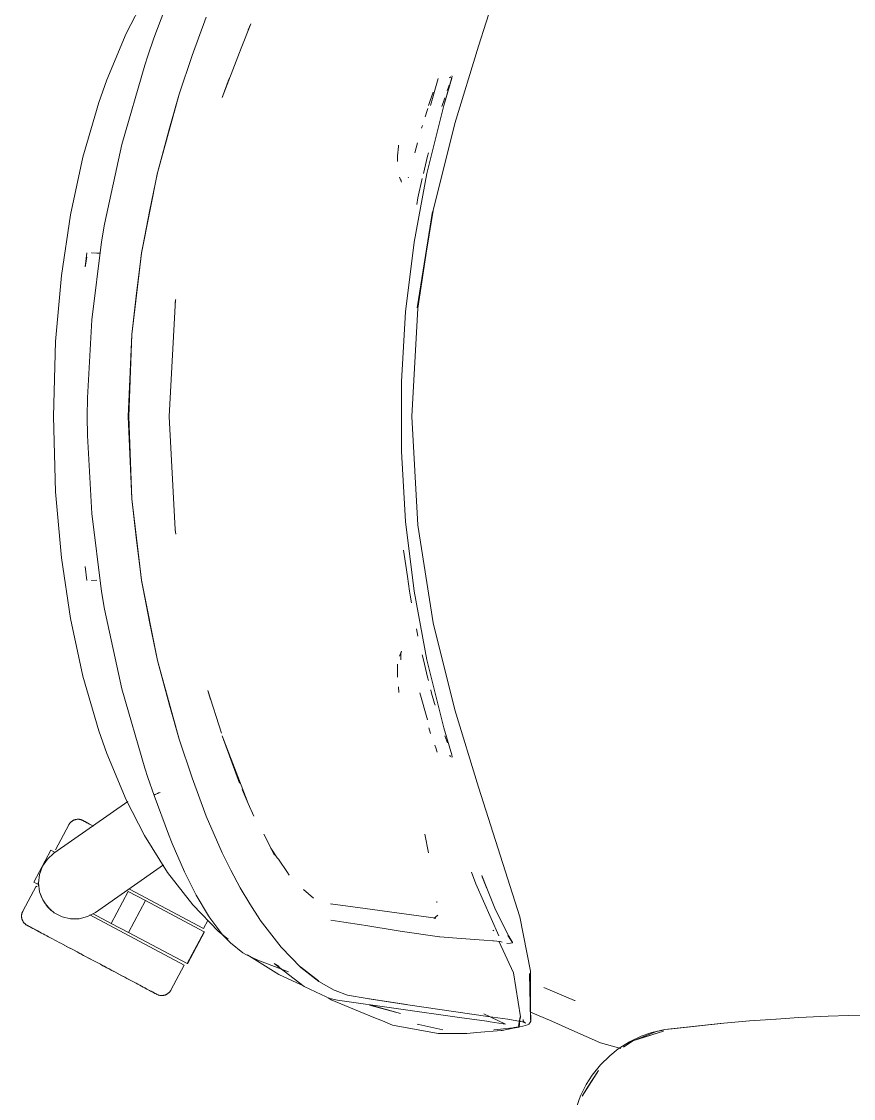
# Model space of a CAD drawing. Header units: millimetres. Extents: x 155927 to 295199, y -4084 to 97293.
# Drawn here: x 185115.8 to 185438.1, y 33284.3 to 33701.4 of the extents above; entities that cross this region are included whole.
import ezdxf

# ---------------------------------------------------------------- set-up
doc = ezdxf.new("R2010")
doc.units = ezdxf.units.MM
doc.header["$MEASUREMENT"] = 0
doc.layers.add('G-IMPT', color=8, linetype='CONTINUOUS', lineweight=9)
doc.layers.add('I-FURN', color=8, linetype='CONTINUOUS', lineweight=9)

msp = doc.modelspace()

# ---------------------------------------------------------------- linework, layer by layer
at = {"layer": 'G-IMPT'}
for p, q in [((185292.78, 33691.94), (185308.77, 33742.18)), ((185156.3, 33696.82), (185163.4, 33710.6)), ((185167.11, 33695.03), (185172.72, 33710.1)), ((185181.88, 33688.25), (185187.34, 33703.13)), ((185200.85, 33691.17), (185204.57, 33700.5)), ((185204.57, 33700.5), (185203.58, 33698.25)), ((185148.79, 33678.85), (185156.3, 33696.82)), ((185167.11, 33695.03), (185164.77, 33688.21)), ((185200.19, 33689.44), (185200.85, 33691.17)), ((185283.59, 33661.96), (185292.78, 33691.94)), ((185163.58, 33684.6), (185164.77, 33688.21)), ((185181.88, 33688.25), (185176.88, 33673.33)), ((185193.47, 33672), (185200.19, 33689.44)), ((185163.58, 33684.6), (185154.64, 33653.77)), ((185148.79, 33678.85), (185145.71, 33670.12)), ((185193.47, 33672), (185196.2, 33679.43)), ((185274.17, 33668.91), (185277.21, 33679.34)), ((185279.36, 33668.92), (185282.63, 33680.14)), ((185279.36, 33668.92), (185282.48, 33679.74)), ((185279.36, 33668.92), (185282.43, 33679.45)), ((185281.54, 33679.6), (185282.15, 33679.98)), ((185281.54, 33679.6), (185281.75, 33679.75)), ((185282.43, 33679.45), (185282.48, 33679.74)), ((185282.63, 33680.14), (185282.5, 33680.38)), ((185275.29, 33674.09), (185274.53, 33671.93)), ((185280.74, 33674.69), (185281.09, 33675.66)), ((185281.09, 33675.66), (185281.49, 33676.73)), ((185145.71, 33670.12), (185139.54, 33648.87)), ((185168.49, 33642.84), (185176.88, 33673.33)), ((185168.49, 33642.84), (185176.92, 33673.25)), ((185173.15, 33660.08), (185176.92, 33673.25)), ((185274.28, 33671.21), (185273.51, 33668.91)), ((185274.28, 33671.21), (185274.53, 33671.93)), ((185278.74, 33668.91), (185279.47, 33671.14)), ((185279.76, 33671.94), (185279.47, 33671.14)), ((185272.88, 33666.99), (185272.1, 33664.5)), ((185272.82, 33642.6), (185279.36, 33668.92)), ((185273.13, 33667.77), (185272.88, 33666.99)), ((185278.74, 33668.91), (185278.59, 33668.46)), ((185271.1, 33661.2), (185270.77, 33660.08)), ((185283.59, 33661.96), (185275.28, 33628.28)), ((185173.15, 33660.08), (185168.49, 33642.84)), ((185147.97, 33622.98), (185154.64, 33653.77)), ((185261.5, 33649.35), (185261.77, 33653.06)), ((185261.77, 33653.06), (185261.81, 33653.54)), ((185269.19, 33654.41), (185268.2, 33650.55)), ((185269.19, 33654.41), (185268.8, 33652.89)), ((185139.54, 33648.87), (185134.73, 33626.51)), ((185261.5, 33649.35), (185261.4, 33647.98)), ((185271.5, 33642.58), (185273.05, 33649.33)), ((185273.05, 33649.33), (185273.39, 33650.62)), ((185261.39, 33647.28), (185261.4, 33647.98)), ((185162.32, 33611.71), (185168.53, 33642.95)), ((185168.53, 33642.95), (185162.32, 33611.79)), ((185168.49, 33642.84), (185165.42, 33627.81)), ((185262.93, 33639.19), (185262.24, 33641.14)), ((185265.6, 33640.87), (185265.73, 33641.2)), ((185265.63, 33640.87), (185265.73, 33641.2)), ((185272.82, 33642.6), (185267.89, 33615.93)), ((185269.34, 33633.19), (185271.04, 33640.61)), ((185262.93, 33639.19), (185262.71, 33640.24)), ((185268.87, 33630.55), (185269.34, 33633.19)), ((185162.32, 33611.71), (185165.42, 33627.81)), ((185275.28, 33628.28), (185269.02, 33590.54)), ((185269.02, 33590.54), (185275.02, 33627.9)), ((185269.28, 33590.37), (185275.02, 33627.9)), ((185131.23, 33603.09), (185134.73, 33626.51)), ((185146.78, 33616.06), (185147.97, 33622.98)), ((185142.97, 33585.89), (185146.78, 33616.06)), ((185267.89, 33615.93), (185264.59, 33589.01)), ((185141.14, 33611.79), (185140.49, 33606.38)), ((185142.9, 33611.82), (185144.99, 33611.75)), ((185142.9, 33611.82), (185143.01, 33611.82)), ((185146.23, 33611.71), (185144.99, 33611.75)), ((185158.5, 33580.2), (185162.32, 33611.79)), ((185158.53, 33580.16), (185162.32, 33611.71)), ((185160.38, 33596.23), (185162.32, 33611.71)), ((185141.06, 33610.15), (185140.49, 33606.38)), ((185128.97, 33577.52), (185131.23, 33603.09)), ((185160.38, 33596.23), (185158.53, 33580.16)), ((185172.99, 33548.38), (185175.49, 33593.72)), ((185175.49, 33593.72), (185175.26, 33592.11)), ((185175.26, 33592.11), (185175.49, 33593.41)), ((185175.54, 33593.66), (185175.49, 33593.41)), ((185269.28, 33590.37), (185266.93, 33548.38)), ((185262.94, 33561.94), (185264.59, 33589.01)), ((185141.36, 33555.69), (185142.97, 33585.89)), ((185157.16, 33548.38), (185158.5, 33580.2)), ((185158.53, 33580.16), (185157.39, 33548.38)), ((185158.53, 33580.16), (185157.86, 33565.26)), ((185128.12, 33548.38), (185128.97, 33577.52)), ((185157.86, 33565.26), (185157.39, 33548.38)), ((185262.94, 33534.82), (185262.94, 33561.94)), ((185141.36, 33555.69), (185141.26, 33548.38)), ((185128.97, 33519.24), (185128.12, 33548.38)), ((185141.36, 33541.07), (185141.26, 33548.38)), ((185158.5, 33516.56), (185157.16, 33548.38)), ((185157.86, 33531.5), (185157.39, 33548.38)), ((185158.53, 33516.6), (185157.39, 33548.38)), ((185172.93, 33548.38), (185175.26, 33504.65)), ((185172.99, 33548.38), (185175.26, 33504.65)), ((185269.28, 33506.39), (185266.93, 33548.38)), ((185141.36, 33541.07), (185142.97, 33510.86)), ((185262.94, 33534.82), (185264.59, 33507.75)), ((185157.86, 33531.5), (185158.53, 33516.6)), ((185131.23, 33493.67), (185128.97, 33519.24)), ((185158.5, 33516.56), (185162.32, 33484.97)), ((185158.53, 33516.6), (185162.32, 33485.05)), ((185158.53, 33516.6), (185160.38, 33500.52)), ((185142.97, 33510.86), (185146.78, 33480.69)), ((185267.89, 33480.83), (185264.59, 33507.75)), ((185175.26, 33504.65), (185175.52, 33502.87)), ((185175.26, 33504.65), (185175.49, 33503.35)), ((185175.54, 33503.1), (185175.49, 33503.35)), ((185275.28, 33468.48), (185269.28, 33506.39)), ((185162.32, 33485.05), (185160.38, 33500.52)), ((185263.97, 33494.98), (185263.79, 33496.64)), ((185265.26, 33486.46), (185263.97, 33494.98)), ((185134.73, 33470.25), (185131.23, 33493.67)), ((185141.14, 33484.96), (185140.49, 33490.38)), ((185265.26, 33486.46), (185266.12, 33480.83)), ((185144.99, 33485.01), (185142.9, 33484.93)), ((185142.9, 33484.93), (185143.01, 33484.93)), ((185168.49, 33453.92), (185162.32, 33485.05)), ((185162.32, 33485.05), (185165.42, 33468.94)), ((185168.49, 33453.92), (185162.32, 33484.97)), ((185146.78, 33480.69), (185147.97, 33473.77)), ((185266.12, 33480.83), (185266.36, 33479.2)), ((185266.92, 33476.3), (185266.36, 33479.2)), ((185272.82, 33454.16), (185267.89, 33480.83)), ((185154.64, 33442.98), (185147.97, 33473.77)), ((185139.54, 33447.88), (185134.73, 33470.25)), ((185168.49, 33453.92), (185165.42, 33468.94)), ((185268.84, 33466.2), (185269.38, 33463.38)), ((185275.28, 33468.48), (185283.59, 33434.79)), ((185262.93, 33457.57), (185262.24, 33455.62)), ((185262.71, 33456.52), (185262.93, 33457.57)), ((185173.15, 33436.67), (185168.49, 33453.92)), ((185168.49, 33453.92), (185176.88, 33423.42)), ((185168.49, 33453.92), (185176.92, 33423.51)), ((185262.67, 33454.35), (185262.68, 33454.21)), ((185262.71, 33456.52), (185262.68, 33454.21)), ((185271.04, 33456.15), (185271.5, 33454.18)), ((185273.05, 33447.42), (185271.5, 33454.18)), ((185272.82, 33454.16), (185279.36, 33427.84)), ((185261.39, 33452.51), (185261.48, 33447.45)), ((185261.39, 33452.51), (185261.4, 33449.73)), ((185261.48, 33447.45), (185261.4, 33449.73)), ((185145.71, 33426.64), (185139.54, 33447.88)), ((185273.05, 33447.42), (185273.39, 33446.13)), ((185154.64, 33442.98), (185163.58, 33412.16)), ((185187.94, 33442.24), (185189.02, 33438.8)), ((185187.94, 33442.24), (185193.2, 33425.75)), ((185261.79, 33443.66), (185262.01, 33441.57)), ((185273.08, 33430.94), (185270.15, 33441.41)), ((185274.35, 33442.41), (185274.3, 33442.58)), ((185274.67, 33441.27), (185274.35, 33442.41)), ((185274.67, 33441.27), (185275.78, 33437.27)), ((185173.15, 33436.67), (185176.92, 33423.51)), ((185275.78, 33437.27), (185275.99, 33436.58)), ((185292.78, 33404.82), (185283.59, 33434.79)), ((185273.52, 33427.85), (185274.25, 33425.64)), ((185279.36, 33427.84), (185282.44, 33417.41)), ((185145.71, 33426.64), (185148.79, 33417.91)), ((185176.88, 33423.42), (185181.88, 33408.51)), ((185193.47, 33424.76), (185200.29, 33406.36)), ((185193.47, 33424.76), (185200.19, 33407.31)), ((185280.52, 33422.64), (185279.78, 33424.74)), ((185276.24, 33420.09), (185275.86, 33421.1)), ((185276.24, 33420.09), (185276.85, 33418.43)), ((185280.52, 33422.64), (185280.77, 33421.98)), ((185148.79, 33417.91), (185156.3, 33399.93)), ((185281.54, 33417.16), (185281.75, 33417.01)), ((185281.54, 33417.16), (185282.15, 33416.77)), ((185282.5, 33417.14), (185282.44, 33417.41)), ((185282.58, 33416.85), (185282.5, 33417.14)), ((185282.55, 33416.39), (185282.63, 33416.62)), ((185282.63, 33416.62), (185282.58, 33416.85)), ((185163.58, 33412.16), (185164.77, 33408.55)), ((185167.18, 33401.62), (185164.77, 33408.55)), ((185187.34, 33393.63), (185181.88, 33408.51)), ((185200.19, 33407.31), (185200.85, 33405.59)), ((185168.41, 33402.4), (185169.47, 33402.83)), ((185168.41, 33402.4), (185168.87, 33402.6)), ((185169.47, 33402.83), (185168.87, 33402.6)), ((185203.58, 33398.51), (185200.85, 33405.59)), ((185203.58, 33398.51), (185201.27, 33403.95)), ((185292.78, 33404.82), (185308.77, 33354.58)), ((185163.4, 33386.16), (185156.3, 33399.93)), ((185167.14, 33401.62), (185167.18, 33401.75)), ((185172.72, 33386.66), (185167.14, 33401.62)), ((185167.18, 33401.75), (185167.58, 33402.02)), ((185167.18, 33401.75), (185167.19, 33401.8)), ((185167.18, 33401.75), (185167.18, 33401.62)), ((185167.58, 33402.02), (185167.19, 33401.8)), ((185168.41, 33402.4), (185167.58, 33402.02)), ((185167.76, 33402.12), (185167.58, 33402.02)), ((185168.41, 33402.4), (185167.76, 33402.12)), ((185205.77, 33393.66), (185203.58, 33398.51)), ((185187.34, 33393.63), (185193.52, 33379.4)), ((185172.37, 33371.86), (185163.4, 33386.16)), ((185174.19, 33382.97), (185172.72, 33386.66)), ((185209.64, 33386.61), (185213.83, 33378.51)), ((185272.06, 33386.71), (185273.47, 33379.45)), ((185178.97, 33372.02), (185174.19, 33382.97)), ((185196.91, 33372.67), (185193.52, 33379.4)), ((185212.33, 33381.28), (185214.88, 33377.53)), ((185212.33, 33381.28), (185213.83, 33378.51)), ((185214.88, 33377.53), (185215.28, 33376.95)), ((185215.28, 33376.95), (185218.77, 33371.82)), ((185172.37, 33371.86), (185182.18, 33359.26)), ((185179.19, 33371.57), (185178.97, 33372.02)), ((185178.97, 33372.02), (185183.49, 33362.96)), ((185178.97, 33372.02), (185183.19, 33363.56)), ((185179.19, 33371.57), (185183.49, 33362.96)), ((185196.91, 33372.67), (185200.48, 33365.88)), ((185218.77, 33371.82), (185219.52, 33370.71)), ((185290.05, 33371.98), (185291.79, 33367.4)), ((185296.09, 33365.76), (185294.07, 33370.66)), ((185294.07, 33370.66), (185296.09, 33365.56)), ((185296.09, 33365.56), (185294.3, 33370.09)), ((185204.25, 33359.65), (185200.48, 33365.88)), ((185225.05, 33365.18), (185228.95, 33361.85)), ((185291.79, 33367.4), (185300.71, 33347.24)), ((185299.34, 33357.29), (185296.09, 33365.76)), ((185183.49, 33362.96), (185183.19, 33363.56)), ((185183.49, 33362.96), (185188.23, 33354.97)), ((185192.13, 33348.97), (185182.18, 33359.26)), ((185204.25, 33359.65), (185208.13, 33353.56)), ((185248.9, 33357.91), (185235.54, 33359.68)), ((185235.54, 33359.68), (185236.02, 33359.54)), ((185248.9, 33357.91), (185276.23, 33354.17)), ((185276.73, 33360.23), (185276.69, 33360.58)), ((185299.34, 33357.29), (185304.62, 33347.18)), ((185189.09, 33353.68), (185188.23, 33354.97)), ((185193.8, 33347.55), (185189.09, 33353.68)), ((185208.3, 33353.3), (185208.13, 33353.56)), ((185216.32, 33342.86), (185208.3, 33353.3)), ((185240.71, 33352.55), (185235.64, 33353.3)), ((185240.71, 33352.55), (185247.55, 33351.49)), ((185277.09, 33355.28), (185275.53, 33354.04)), ((185275.74, 33354.08), (185275.97, 33354.12)), ((185276.23, 33354.17), (185275.97, 33354.12)), ((185308.77, 33354.58), (185312.96, 33333.62)), ((185195.81, 33345.97), (185192.13, 33348.97)), ((185247.55, 33351.49), (185249.21, 33351.23)), ((185260.98, 33349.36), (185249.21, 33351.23)), ((185262.53, 33349.11), (185260.98, 33349.36)), ((185277.75, 33346.9), (185262.53, 33349.11)), ((185298.34, 33349.41), (185298.77, 33349.14)), ((185193.8, 33347.55), (185196.7, 33344.52)), ((185201.56, 33340.66), (185196.7, 33344.52)), ((185277.75, 33346.9), (185277.83, 33346.89)), ((185277.83, 33346.89), (185286.07, 33346.28)), ((185294.91, 33345.64), (185286.07, 33346.28)), ((185294.91, 33345.64), (185298.32, 33345.39)), ((185298.69, 33345.35), (185298.32, 33345.39)), ((185298.69, 33345.35), (185301.15, 33345.06)), ((185306.33, 33332.92), (185300.75, 33345.21)), ((185301.15, 33345.06), (185301.22, 33345.04)), ((185301.99, 33344.76), (185301.22, 33345.04)), ((185303.73, 33344.29), (185305.25, 33344.45)), ((185305.97, 33344.73), (185304.13, 33347.43)), ((185305.97, 33344.73), (185304.62, 33347.18)), ((185305.25, 33344.45), (185305.94, 33344.6)), ((185305.94, 33344.6), (185305.97, 33344.73)), ((185305.97, 33344.73), (185306, 33344.9)), ((185202.7, 33340.05), (185201.56, 33340.66)), ((185202.7, 33340.05), (185205.14, 33338.87)), ((185224.05, 33334.96), (185216.32, 33342.86)), ((185204.06, 33339.35), (185203.29, 33339.85)), ((185204.06, 33339.35), (185215.5, 33332.23)), ((185205.14, 33338.87), (185207.36, 33337.8)), ((185219.27, 33333.29), (185207.36, 33337.8)), ((185213.62, 33336.52), (185225.27, 33327.61)), ((185213.62, 33336.52), (185215.57, 33335.41)), ((185215.5, 33332.23), (185224.13, 33328.25)), ((185230.79, 33329.87), (185223.84, 33335.27)), ((185223.84, 33335.27), (185227.42, 33332.46)), ((185224.05, 33334.96), (185231.02, 33329.54)), ((185230.79, 33329.87), (185227.42, 33332.46)), ((185306.33, 33332.92), (185309.05, 33315.87)), ((185312.52, 33332.73), (185313.11, 33314.29)), ((185312.52, 33332.73), (185313.01, 33314.75)), ((185312.96, 33333.62), (185313.01, 33314.75)), ((185225.27, 33327.61), (185231.84, 33324.54)), ((185231.02, 33329.54), (185236.85, 33326.26)), ((185231.84, 33324.54), (185235.21, 33322.97)), ((185234.59, 33323.26), (185235.76, 33322.49)), ((185237.28, 33326.04), (185236.85, 33326.26)), ((185237.28, 33326.04), (185242.07, 33324.29)), ((185242.07, 33324.29), (185249.74, 33322.99)), ((185318.1, 33327.19), (185329.96, 33322.27)), ((185238.2, 33322.33), (185235.21, 33322.97)), ((185235.76, 33322.49), (185252.22, 33315.69)), ((185285.41, 33315.65), (185238.2, 33322.33)), ((185264.9, 33320.69), (185249.74, 33322.99)), ((185264.9, 33320.69), (185250.32, 33322.92)), ((185265.5, 33320.6), (185250.32, 33322.92)), ((185262.62, 33317.2), (185250.63, 33320.45)), ((185262.62, 33317.2), (185250.73, 33320.56)), ((185265.5, 33320.6), (185296.38, 33316.04)), ((185330.23, 33322.16), (185329.96, 33322.27)), ((185252.22, 33315.69), (185255.58, 33314.3)), ((185285.41, 33315.65), (185296.08, 33314.21)), ((185294.83, 33317.02), (185303.26, 33313.02)), ((185296.38, 33316.04), (185304.23, 33314.93)), ((185310.5, 33313.82), (185304.23, 33314.93)), ((185308.36, 33312.29), (185309.05, 33315.87)), ((185308.36, 33312.29), (185308.98, 33315.84)), ((185308.98, 33315.84), (185308.6, 33311.88)), ((185313.13, 33314.17), (185312.94, 33315.04)), ((185312.94, 33315.04), (185312.97, 33314.93)), ((185313.01, 33314.75), (185312.97, 33314.93)), ((185321.17, 33314.16), (185313, 33317.73)), ((185408.08, 33315.03), (185397.79, 33314.3)), ((185406.04, 33314.89), (185407.94, 33314.98)), ((185408.08, 33315.03), (185416.95, 33315.59)), ((185428.26, 33316.13), (185416.95, 33315.59)), ((185428.26, 33316.13), (185436.14, 33316.42)), ((185448.44, 33316.72), (185436.14, 33316.42)), ((185259.44, 33312.71), (185255.58, 33314.3)), ((185277.14, 33309.47), (185259.44, 33312.71)), ((185269.69, 33312.92), (185269.12, 33313.08)), ((185279, 33310.88), (185269.69, 33312.92)), ((185297.38, 33314), (185296.08, 33314.21)), ((185302.4, 33313.17), (185297.38, 33314)), ((185301.39, 33311.1), (185298.79, 33310.89)), ((185301.39, 33311.1), (185306.07, 33311.62)), ((185306.27, 33311.44), (185302.02, 33310.63)), ((185303.26, 33313.02), (185302.4, 33313.17)), ((185306.69, 33311.7), (185306.07, 33311.62)), ((185306.27, 33311.44), (185308.6, 33311.88)), ((185306.69, 33311.7), (185309.96, 33312.23)), ((185309.88, 33313.99), (185310.98, 33313.43)), ((185309.88, 33313.99), (185310.5, 33313.82)), ((185309.96, 33312.23), (185311.83, 33312.78)), ((185310.15, 33314.37), (185310.08, 33314.87)), ((185310.15, 33314.37), (185310.47, 33313.83)), ((185310.47, 33313.83), (185310.98, 33313.43)), ((185312.37, 33313.11), (185311.83, 33312.78)), ((185312.37, 33313.11), (185312.74, 33313.6)), ((185313.13, 33314.17), (185312.74, 33313.6)), ((185313.11, 33314.29), (185313.01, 33314.75)), ((185329, 33310.74), (185321.17, 33314.16)), ((185364.96, 33310.96), (185360, 33309.81)), ((185364.96, 33310.96), (185387.91, 33313.42)), ((185364.96, 33310.96), (185386.4, 33313.31)), ((185364.96, 33310.96), (185367.78, 33311.29)), ((185387.91, 33313.42), (185367.78, 33311.29)), ((185386.4, 33313.31), (185397.79, 33314.3)), ((185406.04, 33314.89), (185404.62, 33314.76)), ((185277.14, 33309.47), (185284.1, 33309.44)), ((185288.27, 33309.44), (185284.1, 33309.44)), ((185292.23, 33309.78), (185288.27, 33309.44)), ((185292.23, 33309.78), (185301.55, 33310.59)), ((185301.55, 33310.59), (185302.02, 33310.63)), ((185340.12, 33305.88), (185329, 33310.74)), ((185351.28, 33306.17), (185355.87, 33308.36)), ((185352.61, 33306.56), (185364.46, 33310.38)), ((185352.61, 33306.56), (185355.31, 33307.46)), ((185361.83, 33310.17), (185353.65, 33306.97)), ((185355.31, 33307.46), (185364.46, 33310.38)), ((185355.87, 33308.36), (185360, 33309.81)), ((185364.51, 33310.67), (185361.83, 33310.17)), ((185340.12, 33305.88), (185347.95, 33303.63)), ((185343.65, 33300.81), (185346.96, 33303.44)), ((185351.28, 33306.17), (185346.96, 33303.44)), ((185352.61, 33306.56), (185349.03, 33304.14)), ((185340.05, 33297.27), (185343.65, 33300.81)), ((185333, 33285.14), (185339.32, 33295.09)), ((185335.16, 33288.81), (185339.32, 33295.09)), ((185340.05, 33297.27), (185336.86, 33293.29)), ((185334.59, 33289.74), (185336.86, 33293.29)), ((185332.35, 33285.23), (185334.59, 33289.74)), ((185333, 33285.14), (185335.16, 33288.81)), ((185332.35, 33285.23), (185330.64, 33280.46))]:
    msp.add_line(p, q, dxfattribs=at)
at = {"layer": 'I-FURN'}
for p, q in [((185128.34, 33379.24), (185156.93, 33399.26)), ((185134.08, 33390.29), (185128.93, 33380.6)), ((185134.08, 33390.29), (185134.16, 33390.43)), ((185134.16, 33390.43), (185134.24, 33390.56)), ((185134.24, 33390.56), (185134.33, 33390.7)), ((185134.33, 33390.7), (185134.43, 33390.83)), ((185134.43, 33390.83), (185134.53, 33390.96)), ((185134.53, 33390.96), (185134.63, 33391.08)), ((185134.63, 33391.08), (185134.74, 33391.2)), ((185134.74, 33391.2), (185134.86, 33391.31)), ((185134.86, 33391.31), (185134.98, 33391.42)), ((185134.98, 33391.42), (185135.1, 33391.52)), ((185135.1, 33391.52), (185135.23, 33391.62)), ((185135.23, 33391.62), (185135.36, 33391.72)), ((185135.36, 33391.72), (185135.49, 33391.8)), ((185135.49, 33391.8), (185135.63, 33391.89)), ((185135.63, 33391.89), (185135.77, 33391.96)), ((185135.77, 33391.96), (185135.91, 33392.04)), ((185135.91, 33392.04), (185136.06, 33392.1)), ((185136.06, 33392.1), (185136.21, 33392.16)), ((185136.21, 33392.16), (185136.36, 33392.22)), ((185136.36, 33392.22), (185136.52, 33392.26)), ((185136.52, 33392.26), (185136.67, 33392.31)), ((185136.67, 33392.31), (185136.83, 33392.34)), ((185136.83, 33392.34), (185136.99, 33392.37)), ((185136.99, 33392.37), (185137.15, 33392.39)), ((185137.15, 33392.39), (185137.31, 33392.41)), ((185137.31, 33392.41), (185137.47, 33392.42)), ((185137.47, 33392.42), (185137.63, 33392.42)), ((185137.63, 33392.42), (185137.79, 33392.42)), ((185137.79, 33392.42), (185137.95, 33392.41)), ((185137.95, 33392.41), (185138.11, 33392.4)), ((185138.11, 33392.4), (185138.27, 33392.37)), ((185138.27, 33392.37), (185138.43, 33392.35)), ((185138.43, 33392.35), (185138.59, 33392.31)), ((185138.59, 33392.31), (185138.74, 33392.27)), ((185138.74, 33392.27), (185138.9, 33392.22)), ((185138.9, 33392.22), (185139.05, 33392.17)), ((185139.05, 33392.17), (185139.2, 33392.11)), ((185139.2, 33392.11), (185139.35, 33392.04)), ((185139.35, 33392.04), (185139.49, 33391.97)), ((185139.49, 33391.97), (185139.53, 33391.95)), ((185139.53, 33391.95), (185139.55, 33391.94)), ((185139.54, 33391.95), (185139.53, 33391.95)), ((185139.58, 33391.93), (185139.54, 33391.95)), ((185139.55, 33391.94), (185139.61, 33391.91)), ((185139.66, 33391.88), (185139.58, 33391.93)), ((185139.61, 33391.91), (185139.71, 33391.86)), ((185139.78, 33391.82), (185139.66, 33391.88)), ((185139.71, 33391.86), (185139.85, 33391.78)), ((185139.94, 33391.73), (185139.78, 33391.82)), ((185139.85, 33391.78), (185140.03, 33391.69)), ((185140.15, 33391.63), (185139.94, 33391.73)), ((185140.03, 33391.69), (185140.25, 33391.57)), ((185140.39, 33391.5), (185140.15, 33391.63)), ((185140.25, 33391.57), (185140.51, 33391.43)), ((185140.67, 33391.35), (185140.39, 33391.5)), ((185140.51, 33391.43), (185140.81, 33391.27)), ((185140.98, 33391.18), (185140.67, 33391.35)), ((185140.81, 33391.27), (185141.14, 33391.1)), ((185141.34, 33390.99), (185140.98, 33391.18)), ((185141.14, 33391.1), (185141.52, 33390.9)), ((185141.73, 33390.78), (185141.34, 33390.99)), ((185141.52, 33390.9), (185141.93, 33390.68)), ((185142.16, 33390.55), (185141.73, 33390.78)), ((185141.93, 33390.68), (185142.37, 33390.44)), ((185142.63, 33390.31), (185142.16, 33390.55)), ((185142.37, 33390.44), (185142.85, 33390.19)), ((185143.13, 33390.04), (185142.63, 33390.31)), ((185142.85, 33390.19), (185143.37, 33389.91)), ((185143.66, 33389.75), (185143.13, 33390.04)), ((185127.18, 33380.4), (185120.61, 33368.04)), ((185125.83, 33376.98), (185128.34, 33379.24)), ((185127.18, 33380.4), (185128.57, 33379.66)), ((185128.57, 33379.66), (185128.49, 33379.7)), ((185122.76, 33371.03), (185123.93, 33374.2)), ((185123.93, 33374.2), (185125.83, 33376.98)), ((185170.82, 33374.82), (185144.39, 33356.31)), ((185122.37, 33367.68), (185122.76, 33371.03)), ((185121.42, 33366.47), (185116.27, 33356.79)), ((185122, 33367.3), (185120.61, 33368.04)), ((185121.42, 33366.47), (185121.79, 33366.27)), ((185121.92, 33367.34), (185122, 33367.3)), ((185122, 33367.3), (185122.4, 33368.05)), ((185122.8, 33364.34), (185122.37, 33367.68)), ((185157.63, 33365.34), (185186.32, 33350.08)), ((185124.02, 33361.19), (185122.8, 33364.34)), ((185125.95, 33358.43), (185124.02, 33361.19)), ((185157.16, 33364.46), (185150.58, 33352.1)), ((185157.16, 33364.46), (185163.8, 33360.93)), ((185163.8, 33360.93), (185157.22, 33348.57)), ((185163.8, 33360.93), (185186.51, 33348.85)), ((185116.18, 33356.6), (185116.25, 33356.75)), ((185116.25, 33356.75), (185116.27, 33356.79)), ((185124.5, 33360.35), (185126.79, 33357.57)), ((185128.49, 33356.21), (185125.95, 33358.43)), ((185126.79, 33357.57), (185127.32, 33357.09)), ((185115.8, 33355.05), (185115.81, 33355.21)), ((185115.8, 33354.89), (185115.8, 33355.05)), ((185115.8, 33354.73), (185115.8, 33354.89)), ((185115.81, 33354.56), (185115.8, 33354.73)), ((185115.81, 33355.21), (185115.83, 33355.37)), ((185115.83, 33354.4), (185115.81, 33354.56)), ((185115.83, 33355.37), (185115.85, 33355.53)), ((185115.85, 33354.24), (185115.83, 33354.4)), ((185115.85, 33355.53), (185115.88, 33355.69)), ((185115.88, 33354.09), (185115.85, 33354.24)), ((185115.88, 33355.69), (185115.91, 33355.85)), ((185115.91, 33353.93), (185115.88, 33354.09)), ((185115.91, 33355.85), (185115.95, 33356)), ((185115.96, 33353.77), (185115.91, 33353.93)), ((185115.95, 33356), (185116, 33356.16)), ((185116, 33353.62), (185115.96, 33353.77)), ((185116, 33356.16), (185116.05, 33356.31)), ((185116.06, 33353.47), (185116, 33353.62)), ((185116.05, 33356.31), (185116.11, 33356.46)), ((185116.12, 33353.32), (185116.06, 33353.47)), ((185116.11, 33356.46), (185116.18, 33356.6)), ((185116.18, 33353.17), (185116.12, 33353.32)), ((185116.26, 33353.03), (185116.18, 33353.17)), ((185116.33, 33352.89), (185116.26, 33353.03)), ((185116.42, 33352.75), (185116.33, 33352.89)), ((185116.51, 33352.61), (185116.42, 33352.75)), ((185116.6, 33352.48), (185116.51, 33352.61)), ((185116.7, 33352.35), (185116.6, 33352.48)), ((185131.49, 33354.66), (185128.49, 33356.21)), ((185134.77, 33353.87), (185131.49, 33354.66)), ((185138.14, 33353.9), (185134.77, 33353.87)), ((185141.41, 33354.73), (185138.14, 33353.9)), ((185144.39, 33356.31), (185141.41, 33354.73)), ((185142.2, 33355.42), (185178.81, 33335.96)), ((185150.58, 33352.1), (185143.53, 33355.85)), ((185186.32, 33350.08), (185188, 33353.24)), ((185116.8, 33352.23), (185116.7, 33352.35)), ((185116.91, 33352.11), (185116.8, 33352.23)), ((185117.03, 33352), (185116.91, 33352.11)), ((185117.14, 33351.89), (185117.03, 33352)), ((185117.27, 33351.78), (185117.14, 33351.89)), ((185117.39, 33351.68), (185117.27, 33351.78)), ((185117.52, 33351.59), (185117.39, 33351.68)), ((185117.66, 33351.5), (185117.52, 33351.59)), ((185117.79, 33351.42), (185117.66, 33351.5)), ((185117.94, 33351.34), (185117.79, 33351.42)), ((185117.94, 33351.33), (185117.94, 33351.34)), ((185117.94, 33351.34), (185117.96, 33351.33)), ((185117.98, 33351.31), (185117.94, 33351.33)), ((185117.96, 33351.33), (185118.02, 33351.29)), ((185118.06, 33351.27), (185117.98, 33351.31)), ((185118.02, 33351.29), (185118.12, 33351.24)), ((185118.19, 33351.2), (185118.06, 33351.27)), ((185118.12, 33351.24), (185118.26, 33351.17)), ((185118.35, 33351.12), (185118.19, 33351.2)), ((185118.26, 33351.17), (185118.44, 33351.07)), ((185118.55, 33351.01), (185118.35, 33351.12)), ((185118.44, 33351.07), (185118.66, 33350.95)), ((185118.79, 33350.88), (185118.55, 33351.01)), ((185118.66, 33350.95), (185118.91, 33350.82)), ((185119.07, 33350.73), (185118.79, 33350.88)), ((185118.91, 33350.82), (185119.21, 33350.66)), ((185119.39, 33350.56), (185119.07, 33350.73)), ((185119.21, 33350.66), (185119.55, 33350.48)), ((185119.74, 33350.38), (185119.39, 33350.56)), ((185119.55, 33350.48), (185119.92, 33350.28)), ((185120.14, 33350.17), (185119.74, 33350.38)), ((185119.92, 33350.28), (185120.33, 33350.06)), ((185120.57, 33349.94), (185120.14, 33350.17)), ((185120.33, 33350.06), (185120.78, 33349.83)), ((185121.03, 33349.69), (185120.57, 33349.94)), ((185120.78, 33349.83), (185121.26, 33349.57)), ((185121.53, 33349.42), (185121.03, 33349.69)), ((185121.26, 33349.57), (185121.77, 33349.3)), ((185122.07, 33349.14), (185121.53, 33349.42)), ((185121.77, 33349.3), (185122.33, 33349)), ((185122.64, 33348.84), (185122.07, 33349.14)), ((185122.33, 33349), (185122.91, 33348.69)), ((185122.91, 33348.69), (185123.53, 33348.36)), ((185123.53, 33348.36), (185124.17, 33348.02)), ((185157.22, 33348.57), (185150.58, 33352.1)), ((185179.93, 33336.49), (185157.22, 33348.57)), ((185186.51, 33348.85), (185179.93, 33336.49)), ((185180.1, 33336.4), (185186.68, 33348.76)), ((185124.17, 33348.02), (185124.85, 33347.66)), ((185124.85, 33347.66), (185125.56, 33347.28)), ((185125.56, 33347.28), (185126.29, 33346.89)), ((185126.29, 33346.89), (185127.06, 33346.49)), ((185127.06, 33346.49), (185127.84, 33346.07)), ((185127.84, 33346.07), (185128.66, 33345.64)), ((185128.66, 33345.64), (185129.49, 33345.19)), ((185129.49, 33345.19), (185130.35, 33344.74)), ((185130.35, 33344.74), (185131.22, 33344.27)), ((185131.22, 33344.27), (185132.12, 33343.79)), ((185132.61, 33343.53), (185131.71, 33344.01)), ((185132.12, 33343.79), (185133.03, 33343.31)), ((185133.53, 33343.04), (185132.61, 33343.53)), ((185133.03, 33343.31), (185133.96, 33342.81)), ((185134.47, 33342.54), (185133.53, 33343.04)), ((185133.96, 33342.81), (185134.91, 33342.31)), ((185135.42, 33342.04), (185134.47, 33342.54)), ((185134.91, 33342.31), (185135.87, 33341.8)), ((185136.39, 33341.53), (185135.42, 33342.04)), ((185135.87, 33341.8), (185136.83, 33341.29)), ((185137.36, 33341.01), (185136.39, 33341.53)), ((185136.83, 33341.29), (185137.81, 33340.77)), ((185138.34, 33340.48), (185137.36, 33341.01)), ((185137.81, 33340.77), (185138.8, 33340.24)), ((185139.34, 33339.96), (185138.34, 33340.48)), ((185138.8, 33340.24), (185139.79, 33339.71)), ((185140.33, 33339.43), (185139.34, 33339.96)), ((185139.79, 33339.71), (185140.79, 33339.18)), ((185141.33, 33338.9), (185140.33, 33339.43)), ((185140.79, 33339.18), (185141.8, 33338.65)), ((185142.34, 33338.36), (185141.33, 33338.9)), ((185141.8, 33338.65), (185142.8, 33338.12)), ((185143.34, 33337.83), (185142.34, 33338.36)), ((185142.8, 33338.12), (185143.81, 33337.58)), ((185144.35, 33337.29), (185143.34, 33337.83)), ((185143.81, 33337.58), (185144.81, 33337.05)), ((185145.35, 33336.76), (185144.35, 33337.29)), ((185144.81, 33337.05), (185145.81, 33336.51)), ((185146.35, 33336.23), (185145.35, 33336.76)), ((185145.81, 33336.51), (185146.81, 33335.98)), ((185147.35, 33335.7), (185146.35, 33336.23)), ((185146.81, 33335.98), (185147.8, 33335.46)), ((185173.66, 33326.27), (185178.81, 33335.96)), ((185148.33, 33335.17), (185147.35, 33335.7)), ((185147.8, 33335.46), (185148.78, 33334.93)), ((185149.31, 33334.65), (185148.33, 33335.17)), ((185148.78, 33334.93), (185149.76, 33334.42)), ((185150.28, 33334.14), (185149.31, 33334.65)), ((185149.76, 33334.42), (185150.72, 33333.9)), ((185151.24, 33333.63), (185150.28, 33334.14)), ((185150.72, 33333.9), (185151.67, 33333.4)), ((185152.18, 33333.13), (185151.24, 33333.63)), ((185151.67, 33333.4), (185152.61, 33332.9)), ((185153.11, 33332.63), (185152.18, 33333.13)), ((185152.61, 33332.9), (185153.53, 33332.41)), ((185154.02, 33332.15), (185153.11, 33332.63)), ((185153.53, 33332.41), (185154.44, 33331.93)), ((185154.92, 33331.67), (185154.02, 33332.15)), ((185154.44, 33331.93), (185155.33, 33331.46)), ((185155.8, 33331.21), (185154.92, 33331.67)), ((185155.33, 33331.46), (185156.19, 33330.99)), ((185156.65, 33330.75), (185155.8, 33331.21)), ((185156.19, 33330.99), (185157.04, 33330.54)), ((185157.49, 33330.31), (185156.65, 33330.75)), ((185157.04, 33330.54), (185157.87, 33330.11)), ((185157.87, 33330.11), (185158.67, 33329.68)), ((185158.67, 33329.68), (185159.44, 33329.27)), ((185159.44, 33329.27), (185160.19, 33328.87)), ((185160.19, 33328.87), (185160.91, 33328.48)), ((185160.91, 33328.48), (185161.61, 33328.12)), ((185161.61, 33328.12), (185162.27, 33327.76)), ((185162.27, 33327.76), (185162.91, 33327.43)), ((185162.91, 33327.43), (185163.51, 33327.11)), ((185163.82, 33326.94), (185163.24, 33327.25)), ((185163.51, 33327.11), (185164.08, 33326.8)), ((185164.37, 33326.65), (185163.82, 33326.94)), ((185164.08, 33326.8), (185164.61, 33326.52)), ((185164.89, 33326.37), (185164.37, 33326.65)), ((185164.61, 33326.52), (185165.11, 33326.25)), ((185165.37, 33326.12), (185164.89, 33326.37)), ((185165.11, 33326.25), (185165.58, 33326)), ((185165.82, 33325.88), (185165.37, 33326.12)), ((185165.58, 33326), (185166.01, 33325.78)), ((185166.23, 33325.66), (185165.82, 33325.88)), ((185166.01, 33325.78), (185166.4, 33325.57)), ((185166.6, 33325.46), (185166.23, 33325.66)), ((185166.4, 33325.57), (185166.76, 33325.38)), ((185166.93, 33325.28), (185166.6, 33325.46)), ((185166.76, 33325.38), (185167.08, 33325.21)), ((185167.23, 33325.13), (185166.93, 33325.28)), ((185167.08, 33325.21), (185167.35, 33325.06)), ((185167.49, 33324.99), (185167.23, 33325.13)), ((185167.35, 33325.06), (185167.6, 33324.93)), ((185167.71, 33324.87), (185167.49, 33324.99)), ((185167.6, 33324.93), (185167.8, 33324.83)), ((185167.89, 33324.78), (185167.71, 33324.87)), ((185167.8, 33324.83), (185167.96, 33324.74)), ((185168.03, 33324.7), (185167.89, 33324.78)), ((185167.96, 33324.74), (185168.08, 33324.67)), ((185168.13, 33324.65), (185168.03, 33324.7)), ((185168.08, 33324.67), (185168.16, 33324.63)), ((185168.19, 33324.62), (185168.13, 33324.65)), ((185168.16, 33324.63), (185168.2, 33324.61)), ((185168.21, 33324.61), (185168.19, 33324.62)), ((185168.2, 33324.61), (185168.21, 33324.61)), ((185168.25, 33324.59), (185168.21, 33324.61)), ((185168.39, 33324.51), (185168.25, 33324.59)), ((185168.54, 33324.45), (185168.39, 33324.51)), ((185168.69, 33324.39), (185168.54, 33324.45)), ((185168.84, 33324.34), (185168.69, 33324.39)), ((185169, 33324.29), (185168.84, 33324.34)), ((185169.15, 33324.25), (185169, 33324.29)), ((185169.31, 33324.21), (185169.15, 33324.25)), ((185169.47, 33324.18), (185169.31, 33324.21)), ((185169.63, 33324.16), (185169.47, 33324.18)), ((185169.79, 33324.15), (185169.63, 33324.16)), ((185169.95, 33324.14), (185169.79, 33324.15)), ((185170.11, 33324.13), (185169.95, 33324.14)), ((185170.27, 33324.14), (185170.11, 33324.13)), ((185170.43, 33324.15), (185170.27, 33324.14)), ((185170.59, 33324.16), (185170.43, 33324.15)), ((185170.75, 33324.19), (185170.59, 33324.16)), ((185170.91, 33324.22), (185170.75, 33324.19)), ((185171.07, 33324.25), (185170.91, 33324.22)), ((185171.22, 33324.29), (185171.07, 33324.25)), ((185171.38, 33324.34), (185171.22, 33324.29)), ((185171.53, 33324.39), (185171.38, 33324.34)), ((185171.68, 33324.46), (185171.53, 33324.39)), ((185171.83, 33324.52), (185171.68, 33324.46)), ((185171.97, 33324.59), (185171.83, 33324.52)), ((185172.11, 33324.67), (185171.97, 33324.59)), ((185172.25, 33324.75), (185172.11, 33324.67)), ((185172.38, 33324.84), (185172.25, 33324.75)), ((185172.52, 33324.94), (185172.38, 33324.84)), ((185172.64, 33325.04), (185172.52, 33324.94)), ((185172.77, 33325.14), (185172.64, 33325.04)), ((185172.88, 33325.25), (185172.77, 33325.14)), ((185173, 33325.36), (185172.88, 33325.25)), ((185173.11, 33325.48), (185173, 33325.36)), ((185173.21, 33325.6), (185173.11, 33325.48)), ((185173.31, 33325.73), (185173.21, 33325.6)), ((185173.41, 33325.86), (185173.31, 33325.73)), ((185173.5, 33325.99), (185173.41, 33325.86)), ((185173.58, 33326.13), (185173.5, 33325.99)), ((185173.66, 33326.27), (185173.58, 33326.13))]:
    msp.add_line(p, q, dxfattribs=at)
for points in [[(185122.47, 33366.24), (185122.43, 33366.61), (185122.39, 33367.28), (185122.4, 33367.82), (185122.4, 33368.05)], [(185126.44, 33357.91), (185126.04, 33358.31), (185125.67, 33358.72), (185125.34, 33359.14)]]:
    msp.add_open_spline(points, degree=3, dxfattribs=at)
msp.add_open_spline([(185123.73, 33361.74), (185123.66, 33361.9), (185123.37, 33362.54), (185123.14, 33363.16), (185123, 33363.63)], degree=3, knots=[-0.5319761, -0.5319761, -0.5319761, -0.5319761, -0.5, -0.4, -0.4, -0.4, -0.4], dxfattribs=at)

doc.saveas('drawing.dxf')
